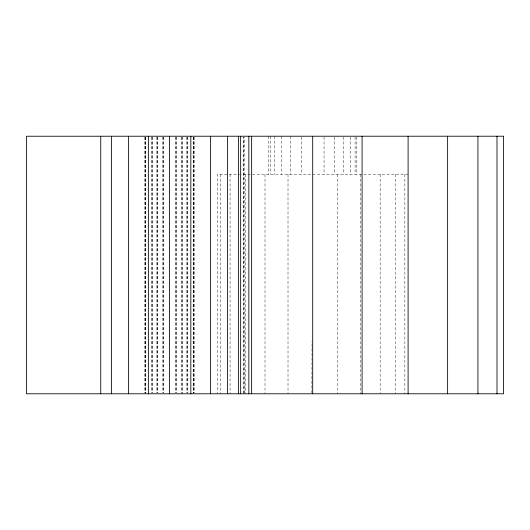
<?xml version="1.0" encoding="UTF-8"?>
<svg xmlns="http://www.w3.org/2000/svg" width="530" height="530" viewBox="0 0 530 530"><rect width="100%" height="100%" fill="white"/><g stroke="black" fill="none" stroke-linecap="round" stroke-linejoin="round"><path stroke-width="0.4" stroke-dasharray="2.65 1.99" d="M244.27 392.962L244.27 137.065M311.872 392.962L312.037 340.956M408.1 174.37L217.3 174.37L217.3 393.79M243.966 393.79L243.608 137.065L243.608 393.79M404.847 174.37L404.847 393.79M395.32 174.37L395.32 393.79M380.156 174.37L380.156 393.79M360.4 174.37L360.4 393.79M356.584 137.025L356.584 174.37M355.087 137.025L355.087 174.37M350.701 137.025L350.701 174.37M343.731 137.025L343.731 174.37M337.391 174.37L337.391 393.79M334.642 137.025L334.642 174.37M324.055 137.025L324.055 174.37M301.338 137.025L301.338 174.37M290.758 136.21L290.758 174.37M288.009 174.37L288.009 393.79M281.668 136.21L281.668 174.37M274.692 136.21L274.692 174.37M270.313 136.21L270.313 174.37M268.816 136.21L268.816 174.37M265 174.37L265 393.79M245.244 174.37L245.244 393.79M230.08 174.37L230.08 393.79M220.553 174.37L220.553 393.79M194.397 137.058L194.424 392.962M193.655 137.058L193.675 392.962M193.556 137.058L193.576 392.962M193.45 137.058L193.47 393.79M187.415 137.058L187.435 392.962M187.136 137.058L187.156 392.962M186.858 137.058L186.871 392.962M182.34 137.058L182.36 393.79M182.002 137.058L182.022 392.962M181.657 137.058L181.677 393.79M176.404 137.058L176.417 392.962M176.02 137.058L176.04 392.962M175.635 137.058L175.655 392.962M163.565 137.065L163.578 392.962M163.18 137.065L163.2 392.962M162.796 137.065L162.816 392.962M157.542 137.065L157.562 392.962M157.198 137.065L157.218 392.962M156.853 137.065L156.873 392.962M152.342 137.065L152.362 392.962M152.064 137.065L152.077 392.962M151.785 137.065L151.799 392.962M145.743 137.065L145.763 393.79M145.644 137.065L145.657 392.962M145.545 137.065L145.558 392.962M144.796 137.065L144.816 392.962"/><path stroke-width="0.79" d="M496.994 136.21L497.001 393.79M477.934 136.21L477.941 393.79M447.618 136.21L447.618 393.79M408.1 136.21L408.1 393.79M362.083 136.21L362.083 393.79M312.7 136.236L312.7 393.79M251.644 136.236L251.644 393.79M248.848 136.236L248.848 393.79M240.653 136.236L240.653 393.79M238.454 136.236L238.454 393.79M227.615 136.236L227.615 393.79M210.622 136.236L210.622 393.79M190.833 136.236L190.833 393.79M169.6 136.236L169.6 393.79M148.367 136.236L148.367 393.79M128.578 136.236L128.578 393.79M111.585 136.236L111.585 393.79M100.746 136.236L100.746 393.79M503.5 136.21L26.5 136.236L26.5 393.79L503.5 393.79L503.5 136.21"/></g></svg>
